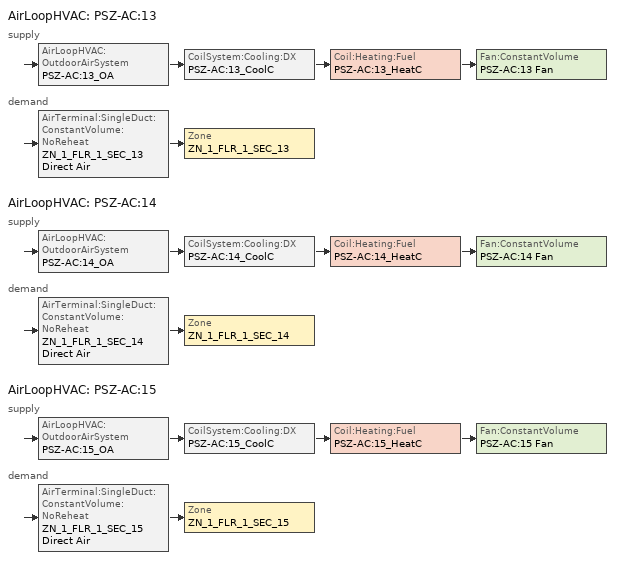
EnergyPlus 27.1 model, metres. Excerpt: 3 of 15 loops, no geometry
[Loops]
AirLoopHVAC 'PSZ-AC:13'
 supply: AirLoopHVAC:OutdoorAirSystem 'PSZ-AC:13_OA' > CoilSystem:Cooling:DX 'PSZ-AC:13_CoolC' > Coil:Heating:Fuel 'PSZ-AC:13_HeatC' > Fan:ConstantVolume 'PSZ-AC:13 Fan'
 demand: AirTerminal:SingleDuct:ConstantVolume:NoReheat 'ZN_1_FLR_1_SEC_13 Direct Air' > Zone 'ZN_1_FLR_1_SEC_13'
AirLoopHVAC 'PSZ-AC:14'
 supply: AirLoopHVAC:OutdoorAirSystem 'PSZ-AC:14_OA' > CoilSystem:Cooling:DX 'PSZ-AC:14_CoolC' > Coil:Heating:Fuel 'PSZ-AC:14_HeatC' > Fan:ConstantVolume 'PSZ-AC:14 Fan'
 demand: AirTerminal:SingleDuct:ConstantVolume:NoReheat 'ZN_1_FLR_1_SEC_14 Direct Air' > Zone 'ZN_1_FLR_1_SEC_14'
AirLoopHVAC 'PSZ-AC:15'
 supply: AirLoopHVAC:OutdoorAirSystem 'PSZ-AC:15_OA' > CoilSystem:Cooling:DX 'PSZ-AC:15_CoolC' > Coil:Heating:Fuel 'PSZ-AC:15_HeatC' > Fan:ConstantVolume 'PSZ-AC:15 Fan'
 demand: AirTerminal:SingleDuct:ConstantVolume:NoReheat 'ZN_1_FLR_1_SEC_15 Direct Air' > Zone 'ZN_1_FLR_1_SEC_15'
[ComponentCost:LineItem]
Name | Line Item Type | Item | Cost per Each {$} | Quantity | Cost per Unit of Output Capacity {$/kW}
Infiltration:ZN_1_FLR_1_SEC_13 | General | ZN_1_FLR_1_SEC_13 | 1 | 0.0954
People:ZN_1_FLR_1_SEC_13 | General | ZN_1_FLR_1_SEC_13 | 1 | 7.0708
LIGHTING EQUIP:ZN_1_FLR_1_SEC_13 | Lights | ZN_1_FLR_1_SEC_13 |  |  | 1
ELECTRIC EQUIPMENT:ZN_1_FLR_1_SEC_13:MiscPlug | General | ZN_1_FLR_1_SEC_13 | 1 | 1.4214
Infiltration:ZN_1_FLR_1_SEC_14 | General | ZN_1_FLR_1_SEC_14 | 1 | 0.0087
People:ZN_1_FLR_1_SEC_14 | General | ZN_1_FLR_1_SEC_14 | 1 | 0.6436
LIGHTING EQUIP:ZN_1_FLR_1_SEC_14 | Lights | ZN_1_FLR_1_SEC_14 |  |  | 1
ELECTRIC EQUIPMENT:ZN_1_FLR_1_SEC_14:MiscPlug | General | ZN_1_FLR_1_SEC_14 | 1 | 0.1294
Infiltration:ZN_1_FLR_1_SEC_15 | General | ZN_1_FLR_1_SEC_15 | 1 | 0.0954
People:ZN_1_FLR_1_SEC_15 | General | ZN_1_FLR_1_SEC_15 | 1 | 7.0708
LIGHTING EQUIP:ZN_1_FLR_1_SEC_15 | Lights | ZN_1_FLR_1_SEC_15 |  |  | 1
ELECTRIC EQUIPMENT:ZN_1_FLR_1_SEC_15:MiscPlug | General | ZN_1_FLR_1_SEC_15 | 1 | 1.4214
[Sizing:Zone] Zone Cooling Design Supply Air Temperature Input Method=SupplyAirTemperature; Zone Cooling Design Supply Air Temperature {C}=14; Zone Heating Design Supply Air Temperature Input Method=SupplyAirTemperature; Zone Heating Design Supply Air Temperature {C}=40; Zone Cooling Design Supply Air Humidity Ratio {kgWater/kgDryAir}=0.0085; Zone Heating Design Supply Air Humidity Ratio {kgWater/kgDryAir}=0.008; Zone Heating Sizing Factor=0; Zone Cooling Sizing Factor=0; Cooling Design Air Flow Method=DesignDay; Cooling Design Air Flow Rate {m3/s}=0; Cooling Minimum Air Flow {m3/s}=0; Cooling Minimum Air Flow Fraction=0; Heating Design Air Flow Method=DesignDay; Heating Design Air Flow Rate {m3/s}=0
Name | Design Specification Outdoor Air Object
ZN_1_FLR_1_SEC_13 | SZ DSOA ZN_1_FLR_1_SEC_13
ZN_1_FLR_1_SEC_14 | SZ DSOA ZN_1_FLR_1_SEC_14
ZN_1_FLR_1_SEC_15 | SZ DSOA ZN_1_FLR_1_SEC_15
[DesignSpecification:OutdoorAir] Outdoor Air Method=Flow/Zone; Outdoor Air Flow per Zone Floor Area {m3/s-m2}=0
Name | Outdoor Air Flow per Zone {m3/s}
SZ DSOA ZN_1_FLR_1_SEC_13; SZ DSOA ZN_1_FLR_1_SEC_15 | 0.070939
SZ DSOA ZN_1_FLR_1_SEC_14 | 0.00645702
[ZoneControl:Thermostat] Control Type Schedule=Dual Zone Control Type Sched
Name | Zone or ZoneList | Control 1
ZN_1_FLR_1_SEC_13 Thermostat | ZN_1_FLR_1_SEC_13 | ZN_1_FLR_1_SEC_13 DualSPSched
ZN_1_FLR_1_SEC_14 Thermostat | ZN_1_FLR_1_SEC_14 | ZN_1_FLR_1_SEC_14 DualSPSched
ZN_1_FLR_1_SEC_15 Thermostat | ZN_1_FLR_1_SEC_15 | ZN_1_FLR_1_SEC_15 DualSPSched
[ThermostatSetpoint:DualSetpoint] Heating Setpoint Temperature Schedule=HtgSetP_Sch; Cooling Setpoint Temperature Schedule=ClgSetP_Sch
ZN_1_FLR_1_SEC_13 DualSPSched; ZN_1_FLR_1_SEC_14 DualSPSched; ZN_1_FLR_1_SEC_15 DualSPSched
[Zone equipment]
ZN_1_FLR_1_SEC_13: ZN_1_FLR_1_SEC_13 Direct Air
ZN_1_FLR_1_SEC_14: ZN_1_FLR_1_SEC_14 Direct Air
ZN_1_FLR_1_SEC_15: ZN_1_FLR_1_SEC_15 Direct Air
[AirTerminal:SingleDuct:ConstantVolume:NoReheat] Availability Schedule=ALWAYS_ON; Maximum Air Flow Rate {m3/s}=AUTOSIZE
ZN_1_FLR_1_SEC_13 Direct Air; ZN_1_FLR_1_SEC_14 Direct Air; ZN_1_FLR_1_SEC_15 Direct Air
[SetpointManager:SingleZone:Reheat] Control Variable=Temperature; Minimum Supply Air Temperature {C}=13; Maximum Supply Air Temperature {C}=40
Name | Control Zone | Setpoint Node or NodeList
SupAirTemp MngrZN_1_FLR_1_SEC_13 | ZN_1_FLR_1_SEC_13 | PSZ-AC:13 Supply Equipment Outlet Node
SupAirTemp MngrZN_1_FLR_1_SEC_14 | ZN_1_FLR_1_SEC_14 | PSZ-AC:14 Supply Equipment Outlet Node
SupAirTemp MngrZN_1_FLR_1_SEC_15 | ZN_1_FLR_1_SEC_15 | PSZ-AC:15 Supply Equipment Outlet Node
[AirLoopHVAC] Design Supply Air Flow Rate {m3/s}=AUTOSIZE
PSZ-AC:13; PSZ-AC:14; PSZ-AC:15
[SetpointManager:MixedAir] Control Variable=Temperature
Name | Setpoint Node or NodeList
PSZ-AC:13_CoolC SAT Manager | PSZ-AC:13_CoolC-PSZ-AC:13_HeatCNode
PSZ-AC:13_HeatC MixedAir Manager | PSZ-AC:13_HeatC-PSZ-AC:13 FanNode
PSZ-AC:13_OAMixed Air Temp Manager | PSZ-AC:13_OA-PSZ-AC:13_CoolCNode
PSZ-AC:14_CoolC SAT Manager | PSZ-AC:14_CoolC-PSZ-AC:14_HeatCNode
PSZ-AC:14_HeatC MixedAir Manager | PSZ-AC:14_HeatC-PSZ-AC:14 FanNode
PSZ-AC:14_OAMixed Air Temp Manager | PSZ-AC:14_OA-PSZ-AC:14_CoolCNode
PSZ-AC:15_CoolC SAT Manager | PSZ-AC:15_CoolC-PSZ-AC:15_HeatCNode
PSZ-AC:15_HeatC MixedAir Manager | PSZ-AC:15_HeatC-PSZ-AC:15 FanNode
PSZ-AC:15_OAMixed Air Temp Manager | PSZ-AC:15_OA-PSZ-AC:15_CoolCNode
[Sizing:System] Type of Load to Size On=Sensible; Design Outdoor Air Flow Rate {m3/s}=AUTOSIZE; Central Heating Maximum System Air Flow Ratio=1; Preheat Design Temperature {C}=7; Preheat Design Humidity Ratio {kgWater/kgDryAir}=0.008; Precool Design Temperature {C}=12.8; Precool Design Humidity Ratio {kgWater/kgDryAir}=0.008; Central Cooling Design Supply Air Temperature {C}=12.8; Central Heating Design Supply Air Temperature {C}=40; Type of Zone Sum to Use=NonCoincident; 100% Outdoor Air in Cooling=No; 100% Outdoor Air in Heating=No; Central Cooling Design Supply Air Humidity Ratio {kgWater/kgDryAir}=0.0085; Central Heating Design Supply Air Humidity Ratio {kgWater/kgDryAir}=0.008; Cooling Supply Air Flow Rate Method=DesignDay; Cooling Supply Air Flow Rate {m3/s}=0; Heating Supply Air Flow Rate Method=DesignDay; Heating Supply Air Flow Rate {m3/s}=0; System Outdoor Air Method=ZoneSum; Zone Maximum Outdoor Air Fraction=1; Cooling Design Capacity Method=CoolingDesignCapacity; Cooling Design Capacity {W}=autosize; Heating Design Capacity Method=HeatingDesignCapacity; Heating Design Capacity {W}=autosize; Central Cooling Capacity Control Method=OnOff
PSZ-AC:13; PSZ-AC:14; PSZ-AC:15
[Controller:OutdoorAir] Minimum Outdoor Air Flow Rate {m3/s}=AUTOSIZE; Maximum Outdoor Air Flow Rate {m3/s}=AUTOSIZE; Economizer Control Type=FixedDryBulb; Economizer Control Action Type=ModulateFlow; Economizer Maximum Limit Dry-Bulb Temperature {C}=19; Economizer Maximum Limit Enthalpy {J/kg}=32000; Economizer Minimum Limit Dry-Bulb Temperature {C}=0; Lockout Type=NoLockout; Minimum Limit Type=FixedMinimum; Minimum Outdoor Air Schedule=MinOA_MotorizedDamper_Sched
PSZ-AC:13_OA_Controller; PSZ-AC:14_OA_Controller; PSZ-AC:15_OA_Controller
[CoilSystem:Cooling:DX] Availability Schedule=ALWAYS_ON
Name | Cooling Coil
PSZ-AC:13_CoolC | PSZ-AC:13_CoolC DXCoil
PSZ-AC:14_CoolC | PSZ-AC:14_CoolC DXCoil
PSZ-AC:15_CoolC | PSZ-AC:15_CoolC DXCoil
[Coil:Cooling:DX:SingleSpeed] Availability Schedule=ALWAYS_ON; Gross Rated Total Cooling Capacity {W}=AUTOSIZE; Gross Rated Sensible Heat Ratio=AUTOSIZE; Gross Rated Cooling COP {W/W}=3; Rated Air Flow Rate {m3/s}=AUTOSIZE; 2023 Rated Evaporator Fan Power Per Volume Flow Rate {W/(m3/s)}=934.4
Name | Total Cooling Capacity Function of Temperature Curve | Total Cooling Capacity Function of Flow Fraction Curve | Energy Input Ratio Function of Temperature Curve | Energy Input Ratio Function of Flow Fraction Curve | Part Load Fraction Correlation Curve
PSZ-AC:13_CoolC DXCoil | PSZ-AC:13_CoolCCarrier48TM014_12tons_CapFT | PSZ-AC:13_CoolCCarrier48TM014_12tons_FFF | PSZ-AC:13_CoolCCarrier48TM014_12tons_EIRFT | PSZ-AC:13_CoolCCarrier48TM014_12tons_EIRFFF | PSZ-AC:13_CoolCIEA_HVAC_BESTEST_9ton-PLR
PSZ-AC:14_CoolC DXCoil | PSZ-AC:14_CoolCCarrier48TM014_12tons_CapFT | PSZ-AC:14_CoolCCarrier48TM014_12tons_FFF | PSZ-AC:14_CoolCCarrier48TM014_12tons_EIRFT | PSZ-AC:14_CoolCCarrier48TM014_12tons_EIRFFF | PSZ-AC:14_CoolCIEA_HVAC_BESTEST_9ton-PLR
PSZ-AC:15_CoolC DXCoil | PSZ-AC:15_CoolCCarrier48TM014_12tons_CapFT | PSZ-AC:15_CoolCCarrier48TM014_12tons_FFF | PSZ-AC:15_CoolCCarrier48TM014_12tons_EIRFT | PSZ-AC:15_CoolCCarrier48TM014_12tons_EIRFFF | PSZ-AC:15_CoolCIEA_HVAC_BESTEST_9ton-PLR
[Coil:Heating:Fuel] Availability Schedule=ALWAYS_ON; Fuel Type=NaturalGas; Burner Efficiency=0.8; Nominal Capacity {W}=AUTOSIZE
PSZ-AC:13_HeatC; PSZ-AC:14_HeatC; PSZ-AC:15_HeatC
[Fan:ConstantVolume] Availability Schedule=HVACOperationSchd; Fan Total Efficiency=0.6; Pressure Rise {Pa}=497.82; Maximum Flow Rate {m3/s}=AUTOSIZE; Motor Efficiency=0.85; Motor In Airstream Fraction=1
PSZ-AC:13 Fan; PSZ-AC:14 Fan; PSZ-AC:15 Fan
[Schedule:Compact]
ALWAYS_ON: Through: 12/31, For: AllDays, Until: 24:00, 1
HVACOperationSchd: Through: 12/31, For: Weekdays SummerDesignDay, Until: 06:00, 0, Until: 22:00, 1, Until: 24:00, 0, For: Saturday WinterDesignDay, Until: 06:00, 0, Until: 18:00, 1, Until: 24:00, 0, For: Sunday Holidays AllOtherDays, Until: 24:00, 0
HTGSETP_SCH: Through: 12/31, For: Weekdays WinterDesignDay, Until: 06:00, 13, Until: 19:00, 21, Until: 24:00, 13, For SummerDesignDay, Until: 24:00, 13, For: Saturday, Until: 06:00, 13, Until: 13:00, 21, Until: 24:00, 13, For: Sunday Holidays AllOtherDays, Until: 24:00, 13
CLGSETP_SCH: Through: 12/31, For: Weekdays SummerDesignDay, Until: 06:00, 33, Until: 22:00, 24, Until: 24:00, 33, For: Saturday, Until: 06:00, 33, Until: 18:00, 24, Until: 24:00, 33, For WinterDesignDay, Until: 24:00, 33, For: Sunday Holidays AllOtherDays, Until: 24:00, 33
MinOA_MotorizedDamper_Sched: Through: 12/31, For: Weekdays SummerDesignDay, Until: 07:00, 0, Until: 22:00, 1, Until: 24:00, 0, For: Saturday WinterDesignDay, Until: 07:00, 0, Until: 18:00, 1, Until: 24:00, 0, For: Sunday Holidays AllOtherDays, Until: 24:00, 0
Dual Zone Control Type Sched: Through: 12/31, For: AllDays, Until: 24:00, 4
[Curve:Biquadratic] Minimum Value of x=16.5556; Maximum Value of x=22.1111; Minimum Value of y=23.7778; Maximum Value of y=47.66
Name | Coefficient1 Constant | Coefficient2 x | Coefficient3 x**2 | Coefficient4 y | Coefficient5 y**2 | Coefficient6 x*y
PSZ-AC:13_CoolCCarrier48TM014_12tons_CapFT; PSZ-AC:14_CoolCCarrier48TM014_12tons_CapFT; PSZ-AC:15_CoolCCarrier48TM014_12tons_CapFT | 1.39072 | -0.0529058 | 0.0018423 | 0.00058267 | -0.000186814 | 0.000265159
PSZ-AC:13_CoolCCarrier48TM014_12tons_EIRFT; PSZ-AC:14_CoolCCarrier48TM014_12tons_EIRFT; PSZ-AC:15_CoolCCarrier48TM014_12tons_EIRFT | -0.536161 | 0.105138 | -0.00172659 | 0.0149848 | 0.000659948 | -0.0017385
[Curve:Quadratic]
Name | Coefficient1 Constant | Coefficient2 x | Coefficient3 x**2 | Minimum Value of x | Maximum Value of x
PSZ-AC:13_CoolCCarrier48TM014_12tons_FFF; PSZ-AC:14_CoolCCarrier48TM014_12tons_FFF; PSZ-AC:15_CoolCCarrier48TM014_12tons_FFF | 0.718954 | 0.435436 | -0.154193 | 0.75 | 1.25
PSZ-AC:13_CoolCCarrier48TM014_12tons_EIRFFF; PSZ-AC:14_CoolCCarrier48TM014_12tons_EIRFFF; PSZ-AC:15_CoolCCarrier48TM014_12tons_EIRFFF | 1.19525 | -0.306138 | 0.110973 | 0.75 | 1.25
PSZ-AC:13_CoolCIEA_HVAC_BESTEST_9ton-PLR; PSZ-AC:14_CoolCIEA_HVAC_BESTEST_9ton-PLR; PSZ-AC:15_CoolCIEA_HVAC_BESTEST_9ton-PLR | 0.771 | 0.229 | 0 | 0 | 1
